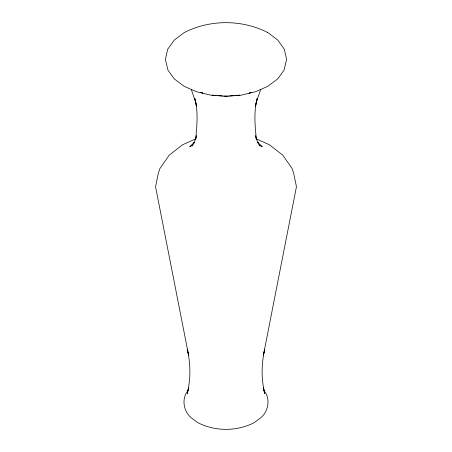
<?xml version="1.0" encoding="UTF-8"?>
<svg xmlns="http://www.w3.org/2000/svg" width="452" height="452" viewBox="0 0 452 452"><rect width="100%" height="100%" fill="white"/><g stroke="black" fill="none" stroke-linecap="round" stroke-linejoin="round"><path stroke-width="0.68" d="M256.408 101.943C253.792 114.446 255.165 127.272 256.437 139.809L255.549 135.911M196.45 135.911L195.563 139.809C196.835 127.272 198.208 114.446 195.592 101.943M187.467 392.07L188.58 387.878L187.258 393.669C190.738 379.143 190.738 363.82 187.258 349.294L188.58 355.086L155.556 186.761L158.256 173.602L159.85 168.636L169.24 155.126L182.563 144.759L195.863 138.815M196.445 135.837L194.761 140.917L191.829 146.086L194.575 142.25M256.391 101.926L260.753 89.411M188.337 390.223C181.269 397.958 183.32 410.806 190.88 417.512L197.795 422.654C215.135 431.587 236.865 431.587 254.205 422.654L261.12 417.512C268.68 410.806 270.731 397.958 263.663 390.223M194.529 142.205L189.738 146.798L192.507 144.713M251.024 92.372L249.114 93.219L249.837 92.903M250.572 92.626L251.323 92.389M239.503 95.202L239.905 95.135L235.04 95.502M228.085 96.033L223.915 96.033M229.475 95.926L233.65 95.609M216.96 95.502L212.095 95.135L212.496 95.202M218.35 95.609L222.525 95.926M267.381 32.476L267.81 32.6C242.102 19.363 209.897 19.363 184.19 32.6L174.348 39.962L167.686 49.228L165.381 59.455L167.986 70.196L174.348 78.947L184.19 86.315L196.439 91.739L210.852 95.18L226 96.332L241.148 95.18L255.561 91.739L267.81 86.315L277.652 78.947L284.014 70.196L286.619 59.455L284.314 49.228L277.652 39.962L268.172 32.832M200.677 92.389L201.428 92.626M202.163 92.903L202.886 93.219L200.976 92.372M256.137 138.815L269.437 144.759L282.76 155.126L292.15 168.636L293.743 173.602L296.444 186.761L263.42 355.086L264.742 349.294C261.262 363.82 261.262 379.143 264.742 393.669L263.42 387.878L264.533 392.07M259.493 144.713L262.262 146.798L257.47 142.205M257.425 142.25L260.171 146.086L257.239 140.917L255.555 135.837M191.247 89.411L195.609 101.926M257.16 98.57L255.369 106.486L257.16 98.564M196.631 106.486L194.84 98.564L196.631 106.486"/></g></svg>
